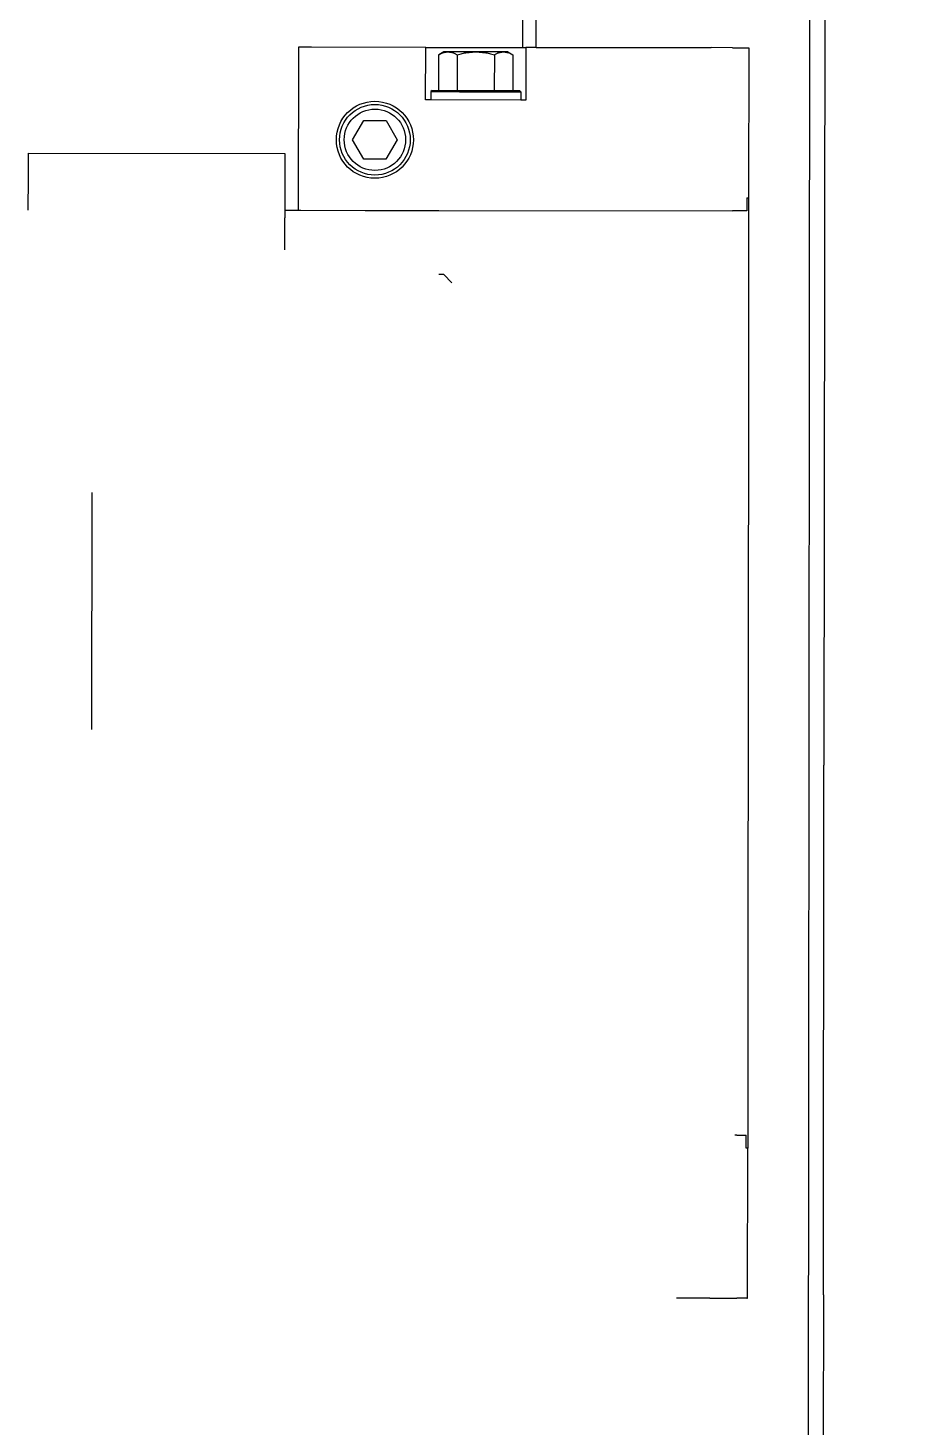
# Model space of a CAD drawing. Header units: inches. Extents: x -233729 to 737493, y -275239 to 196021.
# Drawn here: x 478147.3 to 478215.9, y 16281.1 to 16390.1 of the extents above; entities that cross this region are included whole.
import ezdxf

# ---------------------------------------------------------------- set-up
doc = ezdxf.new("R2010")
doc.units = ezdxf.units.IN
doc.header["$MEASUREMENT"] = 0
doc.layers.add('P_AX', color=7, linetype='Continuous')

# ---------------------------------------------------------------- blocks, each defined once
blk = doc.blocks.new('A$C48CB4C16')
at = {"layer": 'P_AX', "color": 6, "linetype": 'Continuous'}
for p, q in [((3895.51, 4685.18, 710.66), (3895.38, 4550.78, 710.66)), ((3894.34, 4669.9, 710.66), (3894.35, 4681.8, 710.66)), ((3894.34, 4669.9, 710.66), (3894.35, 4681.8, 710.66)), ((3900.24, 4670.18, 710.66), (3900.23, 4658.48, 710.66)), ((3900.29, 4670.18, 710.66), (3900.24, 4670.18, 710.66)), ((3901.24, 4670.18, 710.66), (3901.08, 4670.18, 710.66)), ((3903.17, 4670.17, 710.66), (3901.24, 4670.18, 710.66)), ((3903.17, 4670.17, 710.66), (3903.52, 4670.17, 710.66)), ((3903.52, 4670.17, 710.66), (3905.76, 4670.17, 710.66)), ((3894.34, 4669.9, 710.66), (3894.3, 4628.67, 710.66)), ((3894.34, 4669.9, 710.66), (3894.3, 4628.67, 710.66)), ((3900.22, 4647.48, 710.66), (3900.23, 4658.48, 710.66)), ((3900.23, 4658.48, 710.66), (3900.36, 4658.48, 710.66)), ((3900.36, 4658.48, 710.66), (3900.36, 4657.48, 710.66)), ((3901.07, 4657.48, 710.66), (3901.23, 4657.48, 710.66)), ((3900.21, 4644.52, 710.66), (3900.22, 4647.48, 710.66)), ((3900.17, 4598.43, 710.66), (3900.21, 4644.52, 710.66)), ((3894.22, 4552.19, 710.66), (3894.3, 4628.67, 710.66)), ((3894.22, 4552.19, 710.66), (3894.3, 4628.67, 710.66)), ((3951.28, 4607.43, 710.66), (3951.3, 4625.87, 710.66)), ((3900.17, 4595.48, 710.66), (3900.17, 4598.43, 710.66)), ((3900.16, 4584.48, 710.66), (3900.17, 4595.48, 710.66)), ((3923.26, 4591.08, 710.66), (3923.89, 4590.45, 710.66)), ((3923.26, 4591.08, 710.66), (3923.89, 4590.45, 710.66)), ((3923.89, 4590.45, 710.66), (3924.26, 4590.45, 710.66)), ((3923.89, 4590.45, 710.66), (3924.26, 4590.45, 710.66)), ((3936.26, 4588.52, 710.66), (3936.26, 4586.02, 710.66)), ((3936.26, 4588.52, 710.66), (3936.26, 4586.02, 710.66)), ((3900.29, 4584.48, 710.66), (3900.29, 4585.48, 710.66)), ((3901, 4585.48, 710.66), (3901.41, 4585.48, 710.66)), ((3924.26, 4585.45, 710.66), (3901.41, 4585.48, 710.66)), ((3930.01, 4585.45, 710.66), (3924.26, 4585.45, 710.66)), ((3935.01, 4585.44, 710.66), (3930.01, 4585.45, 710.66)), ((3935.21, 4585.44, 710.66), (3935.01, 4585.44, 710.66)), ((3935.19, 4572.74, 710.66), (3935.21, 4585.44, 710.66)), ((3936.26, 4585.44, 710.66), (3935.21, 4585.44, 710.66)), ((3936.26, 4585.44, 710.66), (3936.26, 4586.02, 710.66)), ((3936.26, 4585.44, 710.66), (3936.26, 4586.02, 710.66)), ((3900.14, 4572.78, 710.66), (3900.16, 4584.48, 710.66)), ((3900.29, 4584.48, 710.66), (3900.16, 4584.48, 710.66)), ((3927.52, 4579.95, 710.66), (3928.39, 4581.45, 710.66)), ((3928.39, 4581.45, 710.66), (3930.12, 4581.45, 710.66)), ((3930.12, 4581.45, 710.66), (3930.98, 4579.95, 710.66)), ((3956.25, 4581, 710.66), (3936.25, 4581.02, 710.66)), ((3928.38, 4578.45, 710.66), (3927.52, 4579.95, 710.66)), ((3930.98, 4579.95, 710.66), (3930.12, 4578.45, 710.66)), ((3930.12, 4578.45, 710.66), (3928.38, 4578.45, 710.66)), ((3917.49, 4572.76, 710.66), (3917.5, 4576.86, 710.66)), ((3917.5, 4576.86, 710.66), (3917.9, 4576.86, 710.66)), ((3917.9, 4576.21, 710.66), (3917.9, 4576.86, 710.66)), ((3917.9, 4576.86, 710.66), (3924.9, 4576.85, 710.66)), ((3924.9, 4576.2, 710.66), (3924.9, 4576.85, 710.66)), ((3924.9, 4576.85, 710.66), (3925.3, 4576.85, 710.66)), ((3925.3, 4576.85, 710.66), (3925.29, 4572.75, 710.66)), ((3918, 4576.11, 710.66), (3917.9, 4576.21, 710.66)), ((3918.51, 4573.33, 710.66), (3918.51, 4576.11, 710.66)), ((3919.95, 4573.33, 710.66), (3919.96, 4576.11, 710.66)), ((3922.84, 4573.33, 710.66), (3922.84, 4576.1, 710.66)), ((3924.28, 4576.1, 710.66), (3924.28, 4573.33, 710.66)), ((3924.8, 4576.1, 710.66), (3924.9, 4576.2, 710.66)), ((3918.89, 4573.11, 710.66), (3918.51, 4573.33, 710.66)), ((3923.89, 4573.1, 710.66), (3924.28, 4573.33, 710.66)), ((3900.2, 4572.78, 710.66), (3900.14, 4572.78, 710.66)), ((3901.4, 4572.78, 710.66), (3900.98, 4572.78, 710.66)), ((3901.4, 4572.78, 710.66), (3903.08, 4572.77, 710.66)), ((3903.42, 4572.77, 710.66), (3903.08, 4572.77, 710.66)), ((3905.96, 4572.77, 710.66), (3903.42, 4572.77, 710.66)), ((3912.59, 4572.76, 710.66), (3905.96, 4572.77, 710.66)), ((3915.12, 4572.76, 710.66), (3912.59, 4572.76, 710.66)), ((3915.47, 4572.76, 710.66), (3915.12, 4572.76, 710.66)), ((3916.7, 4572.76, 710.66), (3915.47, 4572.76, 710.66)), ((3916.7, 4572.76, 710.66), (3916.68, 4550.76, 710.66)), ((3916.7, 4572.76, 710.66), (3917.49, 4572.76, 710.66)), ((3917.74, 4572.76, 710.66), (3917.49, 4572.76, 710.66)), ((3917.74, 4572.76, 710.66), (3917.72, 4550.76, 710.66)), ((3925.29, 4572.75, 710.66), (3934.19, 4572.74, 710.66))]:
    blk.add_line(p, q, dxfattribs=at)
at = {"layer": 'P_AX', "color": 6}
for radius in [4100.56, 761.79]:
    blk.add_circle((4100.56, 4905.53, 710.66), radius, dxfattribs=at)
at = {"layer": 'P_AX', "color": 6, "linetype": 'Continuous'}
for radius in [3, 2.75, 2.39]:
    blk.add_circle((3929.25, 4579.95, 710.66), radius, dxfattribs=at)
for points in [[(3900.29, 4670.18, 710.66), (3900.36, 4670.18, 710.66), (3900.45, 4670.18, 710.66), (3900.57, 4670.18, 710.66), (3900.66, 4670.18, 710.66), (3900.75, 4670.18, 710.66), (3900.89, 4670.18, 710.66), (3901.01, 4670.18, 710.66), (3901.08, 4670.18, 710.66)], [(3901.07, 4657.48, 710.66), (3901, 4657.48, 710.66), (3900.87, 4657.48, 710.66), (3900.76, 4657.48, 710.66), (3900.65, 4657.48, 710.66), (3900.51, 4657.48, 710.66), (3900.43, 4657.48, 710.66), (3900.4, 4657.48, 710.66), (3900.36, 4657.48, 710.66)], [(3900.29, 4585.48, 710.66), (3900.33, 4585.48, 710.66), (3900.37, 4585.48, 710.66), (3900.45, 4585.48, 710.66), (3900.58, 4585.48, 710.66), (3900.69, 4585.48, 710.66), (3900.8, 4585.48, 710.66), (3900.91, 4585.48, 710.66), (3901, 4585.48, 710.66)], [(3936.25, 4581.02, 710.66), (3936.25, 4581.22, 710.66), (3936.25, 4581.4, 710.66), (3936.25, 4581.86, 710.66), (3936.25, 4582.49, 710.66), (3936.25, 4583.24, 710.66), (3936.25, 4584.11, 710.66), (3936.26, 4584.66, 710.66), (3936.26, 4585.44, 710.66)], [(3956.25, 4581, 710.66), (3956.25, 4581.2, 710.66), (3956.25, 4581.38, 710.66), (3956.25, 4581.94, 710.66), (3956.25, 4582.47, 710.66), (3956.25, 4583.22, 710.66), (3956.25, 4584.09, 710.66), (3956.26, 4584.8, 710.66), (3956.26, 4585.42, 710.66)], [(3921.4, 4576.21, 710.66), (3920.83, 4576.21, 710.66), (3920.38, 4576.21, 710.66), (3920.06, 4576.21, 710.66), (3919.55, 4576.21, 710.66), (3919.18, 4576.21, 710.66), (3918.92, 4576.21, 710.66), (3918.55, 4576.21, 710.66), (3918.31, 4576.21, 710.66), (3918.16, 4576.21, 710.66), (3918.03, 4576.21, 710.66), (3917.95, 4576.21, 710.66), (3917.9, 4576.21, 710.66)], [(3918.51, 4576.11, 710.66), (3918.3, 4576.11, 710.66), (3918.14, 4576.11, 710.66), (3918.07, 4576.11, 710.66), (3918, 4576.11, 710.66)], [(3919.96, 4576.11, 710.66), (3919.87, 4576.11, 710.66), (3919.8, 4576.11, 710.66), (3919.41, 4576.11, 710.66), (3919.1, 4576.11, 710.66), (3918.86, 4576.11, 710.66), (3918.69, 4576.11, 710.66), (3918.57, 4576.11, 710.66), (3918.54, 4576.11, 710.66), (3918.51, 4576.11, 710.66)], [(3922.84, 4576.1, 710.66), (3922.14, 4576.11, 710.66), (3921.4, 4576.11, 710.66), (3920.54, 4576.11, 710.66), (3919.96, 4576.11, 710.66)], [(3924.9, 4576.2, 710.66), (3924.85, 4576.2, 710.66), (3924.77, 4576.2, 710.66), (3924.63, 4576.2, 710.66), (3924.49, 4576.2, 710.66), (3924.24, 4576.2, 710.66), (3923.87, 4576.2, 710.66), (3923.34, 4576.2, 710.66), (3922.74, 4576.2, 710.66), (3922.41, 4576.21, 710.66), (3921.96, 4576.21, 710.66), (3921.4, 4576.21, 710.66)], [(3924.28, 4576.1, 710.66), (3924.25, 4576.1, 710.66), (3924.22, 4576.1, 710.66), (3924.11, 4576.1, 710.66), (3923.93, 4576.1, 710.66), (3923.69, 4576.1, 710.66), (3923.38, 4576.1, 710.66), (3923, 4576.1, 710.66), (3922.92, 4576.1, 710.66), (3922.84, 4576.1, 710.66)], [(3924.8, 4576.1, 710.66), (3924.72, 4576.1, 710.66), (3924.65, 4576.1, 710.66), (3924.47, 4576.1, 710.66), (3924.28, 4576.1, 710.66)], [(3919.23, 4573.11, 710.66), (3919.14, 4573.11, 710.66), (3919.06, 4573.12, 710.66), (3918.97, 4573.14, 710.66), (3918.88, 4573.16, 710.66), (3918.79, 4573.19, 710.66), (3918.7, 4573.23, 710.66), (3918.61, 4573.28, 710.66), (3918.51, 4573.33, 710.66)], [(3919.95, 4573.33, 710.66), (3919.85, 4573.28, 710.66), (3919.76, 4573.23, 710.66), (3919.67, 4573.19, 710.66), (3919.58, 4573.16, 710.66), (3919.49, 4573.14, 710.66), (3919.4, 4573.12, 710.66), (3919.31, 4573.11, 710.66), (3919.23, 4573.11, 710.66)], [(3921.39, 4573.11, 710.66), (3921.22, 4573.11, 710.66), (3921.05, 4573.12, 710.66), (3920.88, 4573.14, 710.66), (3920.7, 4573.16, 710.66), (3920.52, 4573.19, 710.66), (3920.34, 4573.23, 710.66), (3920.15, 4573.28, 710.66), (3919.95, 4573.33, 710.66)], [(3922.84, 4573.33, 710.66), (3922.64, 4573.27, 710.66), (3922.45, 4573.23, 710.66), (3922.27, 4573.19, 710.66), (3922.09, 4573.16, 710.66), (3921.91, 4573.14, 710.66), (3921.74, 4573.12, 710.66), (3921.57, 4573.11, 710.66), (3921.39, 4573.11, 710.66)], [(3923.56, 4573.1, 710.66), (3923.47, 4573.11, 710.66), (3923.39, 4573.12, 710.66), (3923.3, 4573.13, 710.66), (3923.21, 4573.16, 710.66), (3923.12, 4573.19, 710.66), (3923.03, 4573.23, 710.66), (3922.94, 4573.27, 710.66), (3922.84, 4573.33, 710.66)], [(3924.28, 4573.33, 710.66), (3924.18, 4573.27, 710.66), (3924.09, 4573.23, 710.66), (3924, 4573.19, 710.66), (3923.91, 4573.16, 710.66), (3923.82, 4573.13, 710.66), (3923.73, 4573.12, 710.66), (3923.65, 4573.11, 710.66), (3923.56, 4573.1, 710.66)], [(3900.98, 4572.78, 710.66), (3900.9, 4572.78, 710.66), (3900.79, 4572.78, 710.66), (3900.68, 4572.78, 710.66), (3900.57, 4572.78, 710.66), (3900.46, 4572.78, 710.66), (3900.36, 4572.78, 710.66), (3900.27, 4572.78, 710.66), (3900.2, 4572.78, 710.66)], [(3925.29, 4572.75, 710.66), (3925.26, 4572.75, 710.66), (3925.21, 4572.75, 710.66), (3925.13, 4572.75, 710.66), (3925.02, 4572.75, 710.66), (3924.86, 4572.75, 710.66), (3924.63, 4572.75, 710.66), (3924.5, 4572.75, 710.66), (3924.3, 4572.75, 710.66), (3924.03, 4572.75, 710.66), (3923.67, 4572.75, 710.66), (3923.23, 4572.75, 710.66), (3923.02, 4572.75, 710.66), (3922.73, 4572.75, 710.66), (3922.36, 4572.76, 710.66), (3921.91, 4572.76, 710.66), (3921.39, 4572.76, 710.66), (3920.88, 4572.76, 710.66), (3920.43, 4572.76, 710.66), (3920.06, 4572.76, 710.66), (3919.76, 4572.76, 710.66), (3919.56, 4572.76, 710.66), (3919.35, 4572.76, 710.66), (3919.09, 4572.76, 710.66), (3918.78, 4572.76, 710.66), (3918.47, 4572.76, 710.66), (3918.16, 4572.76, 710.66), (3917.95, 4572.76, 710.66), (3917.74, 4572.76, 710.66)], [(3918.89, 4573.11, 710.66), (3918.94, 4573.11, 710.66), (3918.98, 4573.11, 710.66), (3919.07, 4573.11, 710.66), (3919.23, 4573.11, 710.66)], [(3919.23, 4573.11, 710.66), (3919.41, 4573.11, 710.66), (3919.63, 4573.11, 710.66), (3919.84, 4573.11, 710.66), (3920.14, 4573.11, 710.66), (3920.44, 4573.11, 710.66), (3920.75, 4573.11, 710.66), (3921.03, 4573.11, 710.66), (3921.39, 4573.11, 710.66)], [(3921.39, 4573.11, 710.66), (3921.76, 4573.11, 710.66), (3922.04, 4573.11, 710.66), (3922.35, 4573.11, 710.66), (3922.64, 4573.1, 710.66), (3922.92, 4573.1, 710.66), (3923.16, 4573.1, 710.66), (3923.35, 4573.1, 710.66), (3923.56, 4573.1, 710.66)], [(3923.56, 4573.1, 710.66), (3923.72, 4573.1, 710.66), (3923.81, 4573.1, 710.66), (3923.85, 4573.1, 710.66), (3923.89, 4573.1, 710.66)], [(3934.19, 4572.74, 710.66), (3934.35, 4572.74, 710.66), (3934.58, 4572.74, 710.66), (3934.72, 4572.74, 710.66), (3934.9, 4572.74, 710.66), (3935.03, 4572.74, 710.66), (3935.12, 4572.74, 710.66), (3935.16, 4572.74, 710.66), (3935.19, 4572.74, 710.66)]]:
    blk.add_spline(points, degree=3, dxfattribs=at)

msp = doc.modelspace()

# ---------------------------------------------------------------- block references
at = {"color": 1, "rotation": 180.0000000029513}
msp.add_blockref('A$C48CB4C16', (482103.53833, 20961.31664, -710.66459), dxfattribs=at)

doc.saveas('drawing.dxf')
